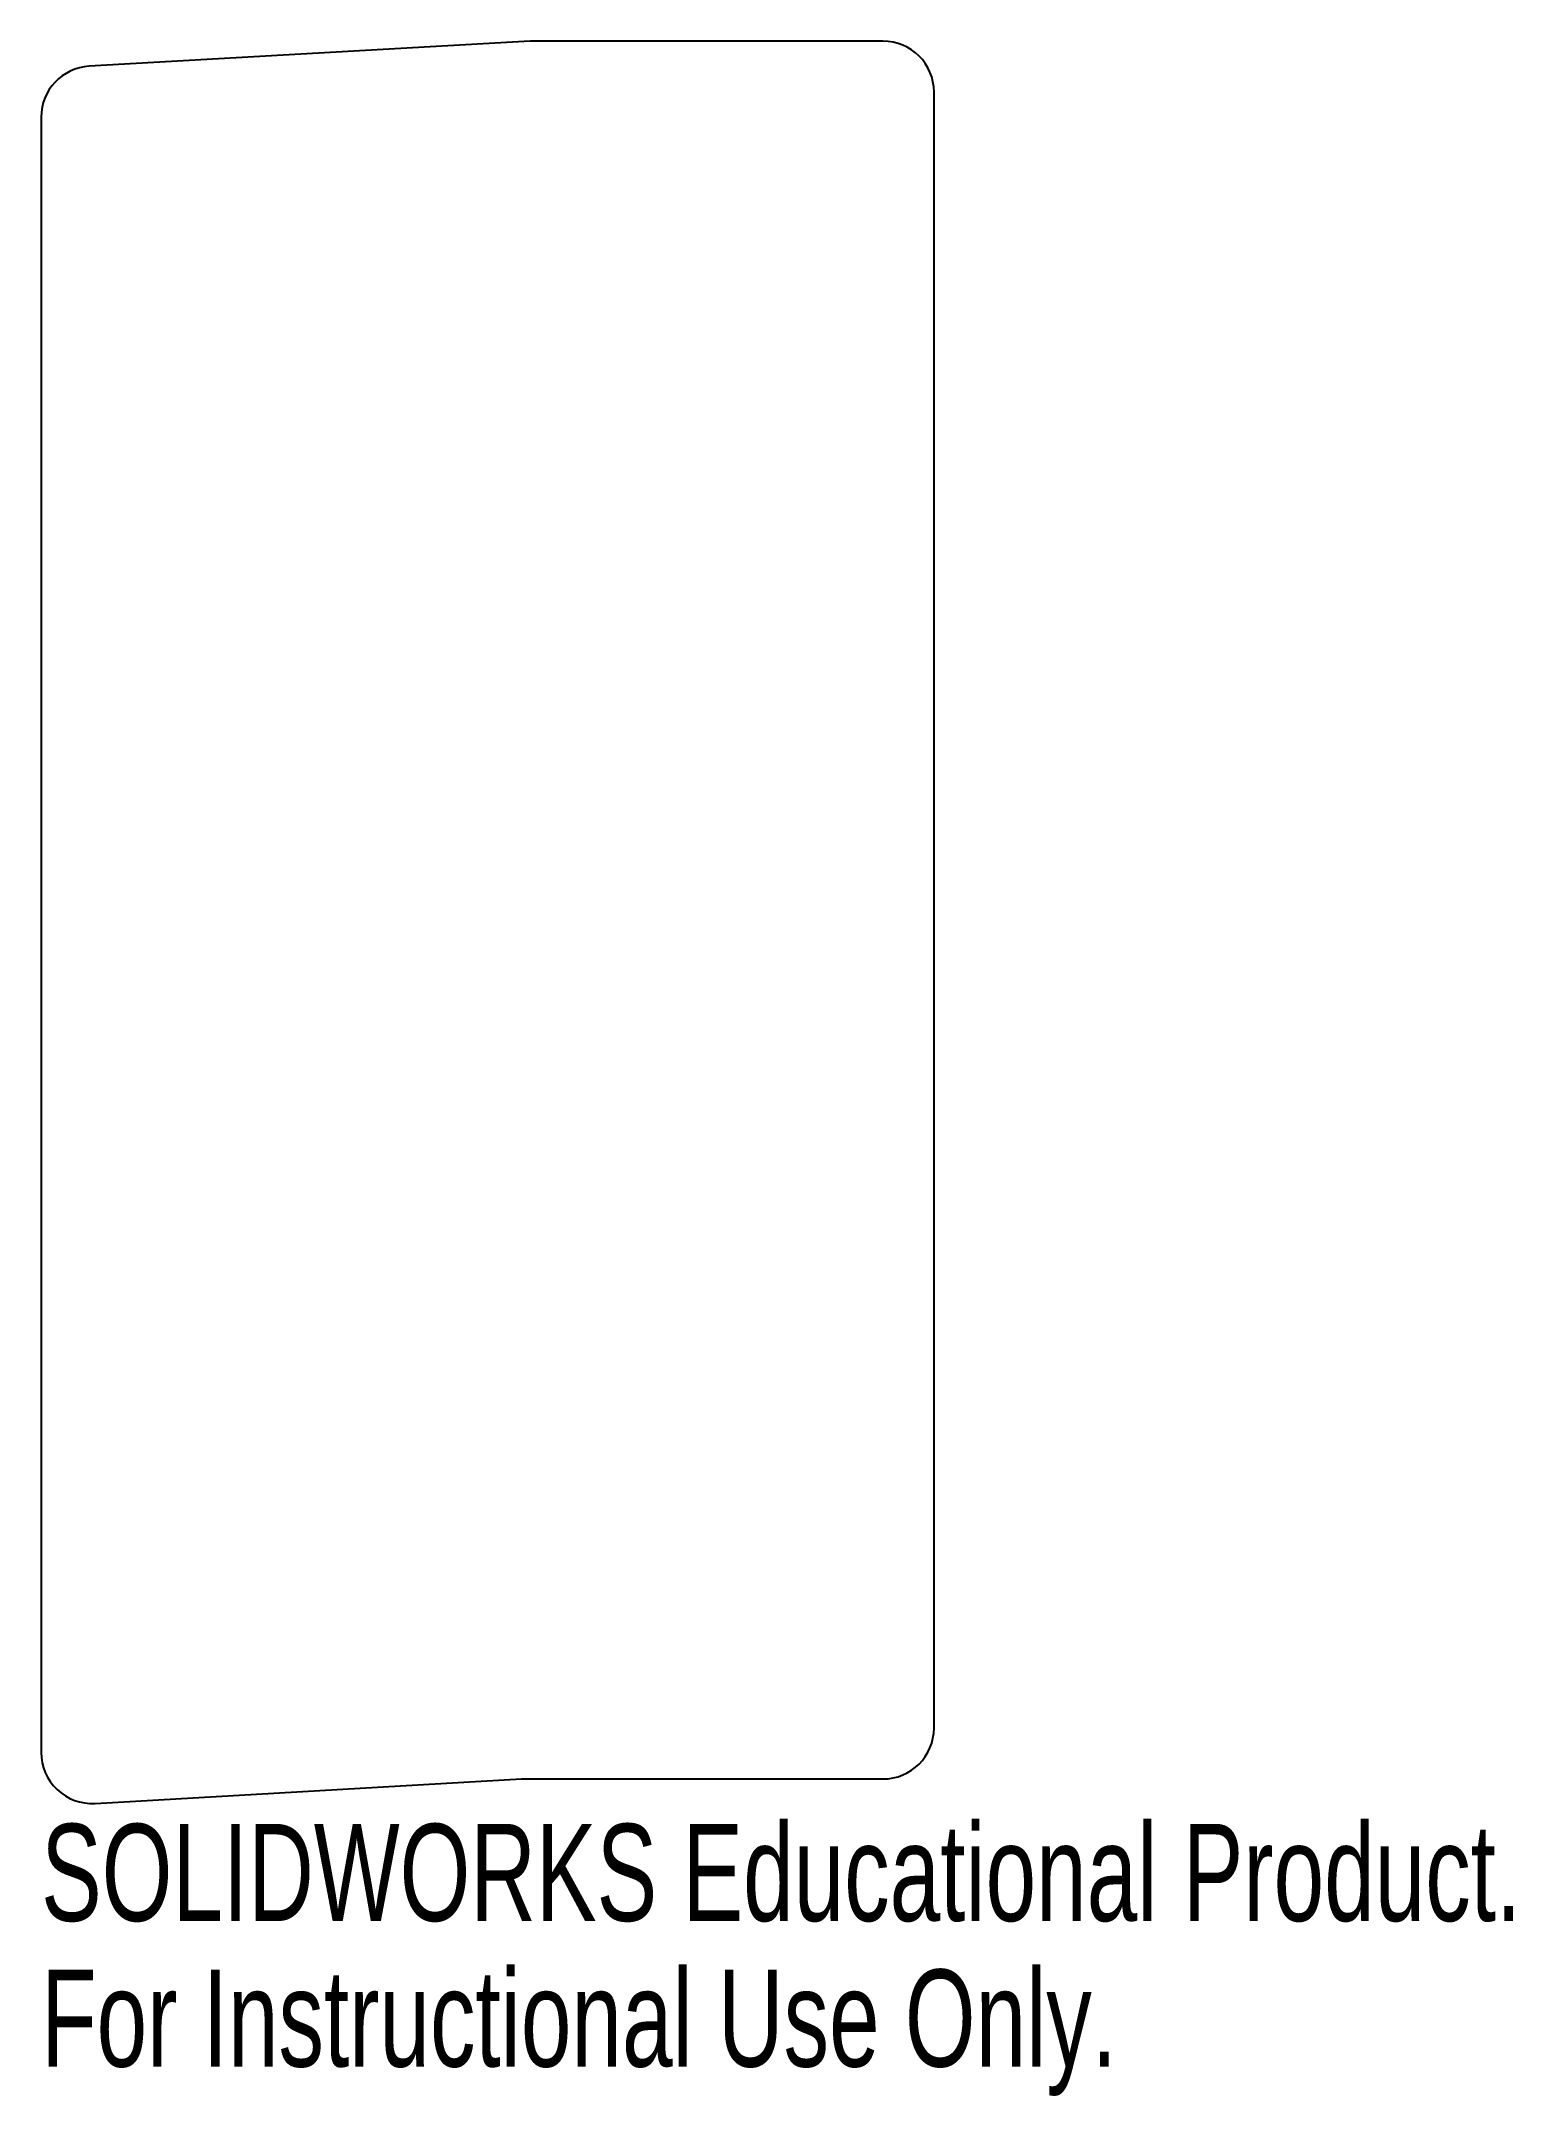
# Model space of a CAD drawing. Header units: inches. Extents: x -3.41 to -0.53, y -2.1 to 1.93.
import ezdxf

# ---------------------------------------------------------------- set-up
doc = ezdxf.new("R2010")
doc.units = ezdxf.units.IN
doc.header["$MEASUREMENT"] = 0
doc.styles.add('SLDTEXTSTYLE0', font='TXT', dxfattribs={"width": 0.7})

msp = doc.modelspace()

# ---------------------------------------------------------------- linework, layer by layer
at = {"color": 7, "linetype": 'Continuous', "lineweight": 25}
for p, q in [((-2.4519, 1.9287), (-3.3162, 1.8793)), ((-1.7605, 1.9287), (-2.4519, 1.9287)), ((-1.6605, -1.3778), (-1.6605, 1.8287)), ((-3.4105, 1.7795), (-3.4105, -1.4258)), ((-3.3048, -1.5256), (-2.4691, -1.4778)), ((-2.4691, -1.4778), (-1.7605, -1.4778))]:
    msp.add_line(p, q, dxfattribs=at)
for centre, start, end in [((-1.7605, 1.8287), 0, 90), ((-3.3105, 1.7795), 93.2724, 180), ((-1.7605, -1.3778), 270, 0), ((-3.3105, -1.4258), 180, 273.2724)]:
    msp.add_arc(centre, 0.1, start, end, dxfattribs=at)

# ---------------------------------------------------------------- texts
at = {"color": 7, "linetype": 'Continuous', "char_height": 0.1903, "attachment_point": 1, "style": 'SLDTEXTSTYLE0'}
for s, insert in [('SOLIDWORKS Educational Product.', (-3.4105, -1.5659)), ('For Instructional Use Only.', (-3.4105, -1.8514))]:
    msp.add_mtext(s, dxfattribs=dict(at, insert=insert))

doc.saveas('drawing.dxf')
